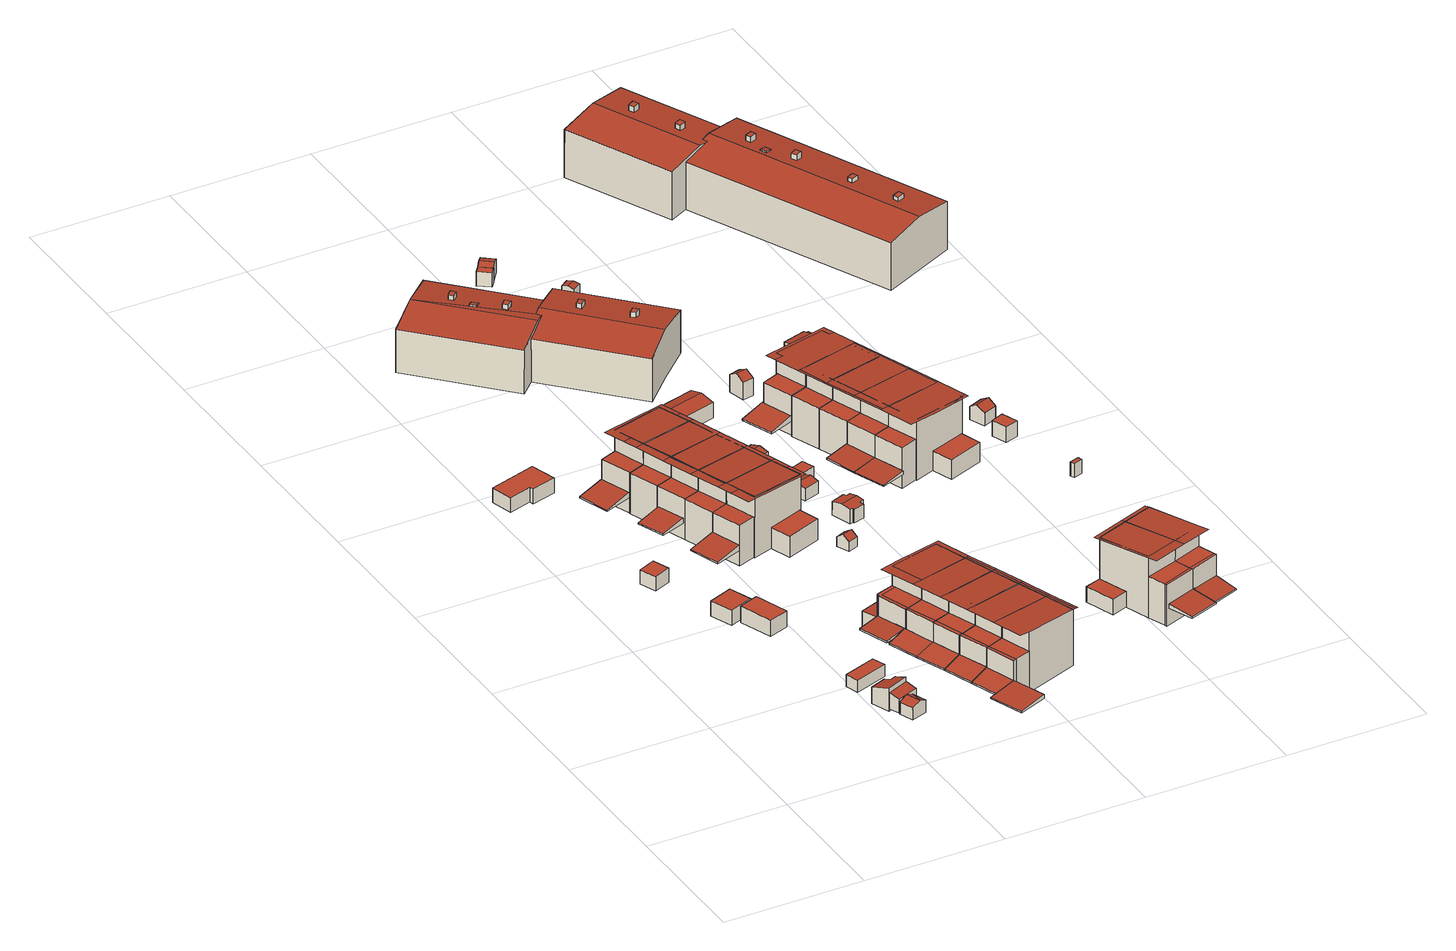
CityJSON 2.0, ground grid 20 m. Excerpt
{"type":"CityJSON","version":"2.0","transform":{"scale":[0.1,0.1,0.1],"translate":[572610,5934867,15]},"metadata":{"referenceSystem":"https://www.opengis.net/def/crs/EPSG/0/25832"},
"CityObjects":{
"building1":{"type":"Building","attributes":{"Grundfläche 2D":"6.641428","Grundhöhe NN":"16.705"},"geometry":[{"type":"Solid","lod":"3","boundaries":[[[[0,1,2,3]],[[4,5,3,2]],[[5,6,0,3]],[[6,7,1,0]],[[7,4,2,1]],[[7,6,5,4]]]],"semantics":{"surfaces":[{"type":"RoofSurface"},{"type":"WallSurface"},{"type":"GroundSurface"}],"values":[[0,1,1,1,1,2]]}}]},
"building2":{"type":"Building","attributes":{"Grundfläche 2D":"12.634891","Grundhöhe NN":"16.689"},"geometry":[{"type":"Solid","lod":"3","boundaries":[[[[8,9,10,11]],[[9,8,12,13]],[[10,9,13,14]],[[11,10,14,15]],[[8,11,15,12]],[[13,12,15,14]]]],"semantics":{"surfaces":[{"type":"RoofSurface"},{"type":"WallSurface"},{"type":"GroundSurface"}],"values":[[0,1,1,1,1,2]]}}]},
"building3":{"type":"Building","attributes":{"Grundfläche 2D":"5.226325","Grundhöhe NN":"16.261"},"geometry":[{"type":"Solid","lod":"3","boundaries":[[[[16,17,18]],[[19,17,16]],[[20,16,18,21]],[[21,18,17,22,23]],[[20,21,23,24]],[[19,16,20,24,25]],[[17,19,25,22]],[[23,22,25,24]]]],"semantics":{"surfaces":[{"type":"RoofSurface"},{"type":"WallSurface"},{"type":"GroundSurface"}],"values":[[0,0,0,1,1,1,1,2]]}}]},
"building4":{"type":"Building","attributes":{"Grundfläche 2D":"8.779164","Grundhöhe NN":"15.933"},"geometry":[{"type":"Solid","lod":"3","boundaries":[[[[26,27,28,29,30,31]],[[29,28,32,33]],[[30,29,33,34]],[[31,30,34,35]],[[26,31,35,36]],[[27,26,36,37]],[[28,27,37,32]],[[35,34,33,32,37,36]]]],"semantics":{"surfaces":[{"type":"RoofSurface"},{"type":"WallSurface"},{"type":"GroundSurface"}],"values":[[0,1,1,1,1,1,1,2]]}}]},
"building5":{"type":"Building","attributes":{"Grundfläche 2D":"5.563086","Grundhöhe NN":"16.271"},"geometry":[{"type":"Solid","lod":"3","boundaries":[[[[38,39,40,41]],[[39,38,42,43]],[[40,39,43,44]],[[41,40,44,45]],[[38,41,45,42]],[[43,42,45,44]]]],"semantics":{"surfaces":[{"type":"RoofSurface"},{"type":"WallSurface"},{"type":"GroundSurface"}],"values":[[0,1,1,1,1,2]]}}]},
"building6":{"type":"Building","attributes":{"Grundfläche 2D":"24.747875","Grundhöhe NN":"17.080"},"geometry":[{"type":"Solid","lod":"3","boundaries":[[[[46,47,48,49,50,51]],[[52,53,51,50]],[[53,54,46,51]],[[54,55,47,46]],[[55,56,48,47]],[[56,57,49,48]],[[57,52,50,49]],[[57,56,55,54,53,52]]]],"semantics":{"surfaces":[{"type":"RoofSurface"},{"type":"WallSurface"},{"type":"GroundSurface"}],"values":[[0,1,1,1,1,1,1,2]]}}]},
"building7":{"type":"Building","attributes":{"Grundfläche 2D":"9.630035","Grundhöhe NN":"16.365"},"geometry":[{"type":"Solid","lod":"3","boundaries":[[[[58,59,60,61]],[[62,63,61,60]],[[63,64,58,61]],[[64,65,59,58]],[[65,62,60,59]],[[65,64,63,62]]]],"semantics":{"surfaces":[{"type":"RoofSurface"},{"type":"WallSurface"},{"type":"GroundSurface"}],"values":[[0,1,1,1,1,2]]}}]},
"building8":{"type":"Building","attributes":{"Grundfläche 2D":"14.987950","Grundhöhe NN":"16.480"},"geometry":[{"type":"Solid","lod":"3","boundaries":[[[[66,67,68,69]],[[67,66,70,71]],[[68,67,71,72]],[[69,68,72,73]],[[66,69,73,70]],[[71,70,73,72]]]],"semantics":{"surfaces":[{"type":"RoofSurface"},{"type":"WallSurface"},{"type":"GroundSurface"}],"values":[[0,1,1,1,1,2]]}}]},
"building9":{"type":"Building","attributes":{"Grundfläche 2D":"54.893882","Grundhöhe NN":"17.071"},"children":["building9-1"],"geometry":[{"type":"Solid","lod":"3","boundaries":[[[[74,75,76,77,78]],[[79,80,81,82,83,84]],[[85,86,87,88]],[[74,78,89,90,91,92]],[[91,90,93,94,76,75,74,92]],[[94,95,77,76]],[[77,79,96,97,89,78]],[[98,80,79,77,95]],[[99,80,98,100]],[[96,99,100,97]],[[101,102,88,87]],[[102,103,85,88]],[[103,104,86,85]],[[104,101,87,86]],[[100,98,95,94,93,90,89,97]],[[104,103,102,101]],[[80,99,96,79,84,83,82,81]]]],"semantics":{"surfaces":[{"type":"RoofSurface"},{"type":"WallSurface"},{"type":"GroundSurface"}],"values":[[0,0,0,1,1,1,1,1,1,1,1,1,1,1,2,2,0]]}}]},
"building9-1":{"type":"BuildingInstallation","parents":["building9"],"geometry":[{"type":"MultiSurface","lod":"3","boundaries":[[[105,106,107,92]],[[108,91,92,107]],[[91,109,105,92]],[[109,110,106,105]],[[110,108,107,106]],[[110,109,91,108]]],"semantics":{"surfaces":[{"type":"RoofSurface"},{"type":"WallSurface"},{"type":"OuterCeilingSurface"}],"values":[0,1,1,1,1,2]}}]},
"building10":{"type":"Building","attributes":{"Grundfläche 2D":"50.969710","Grundhöhe NN":"17.110"},"children":["building10-1"],"geometry":[{"type":"Solid","lod":"3","boundaries":[[[[111,112,113,114]],[[115,116,117,118,119,120,121,122]],[[111,114,123,124]],[[112,111,124,125]],[[125,126,113,112]],[[118,114,113,121]],[[113,126,127,122,121]],[[117,122,127,128]],[[117,128,123,114,118]],[[124,123,128,127,126,125]],[[118,121,120,119]],[[117,116,115,122]]]],"semantics":{"surfaces":[{"type":"RoofSurface"},{"type":"WallSurface"},{"type":"GroundSurface"}],"values":[[0,0,1,1,1,1,1,1,1,2,0,0]]}}]},
"building10-1":{"type":"BuildingInstallation","parents":["building10"],"geometry":[{"type":"MultiSurface","lod":"3","boundaries":[[[129,130,131,132]],[[131,133,134,132]],[[129,132,134,135]],[[130,129,135,136]],[[131,130,136,133]],[[136,135,134,133]]],"semantics":{"surfaces":[{"type":"RoofSurface"},{"type":"WallSurface"},{"type":"OuterCeilingSurface"}],"values":[0,1,1,1,1,2]}}]},
"building11":{"type":"Building","attributes":{"Grundfläche 2D":"68.782619","Grundhöhe NN":"17.113"},"children":["building11-1"],"geometry":[{"type":"Solid","lod":"3","boundaries":[[[[137,138,139,140]],[[141,142,143,144,145,146]],[[147,148,149,150]],[[140,139,151,152,153,154]],[[153,152,155,156,157,137,140,154]],[[137,157,156,155,158,138]],[[159,160,142,139,138,158]],[[148,161,162,163,160,159,164,149]],[[141,163,162,165]],[[141,165,151,139,142]],[[150,149,164,166]],[[147,150,166,167]],[[167,161,148,147]],[[159,158,155,152,151,165,162,161,164]],[[161,167,166,164]],[[141,146,145,144,143,142,160,163]]]],"semantics":{"surfaces":[{"type":"RoofSurface"},{"type":"WallSurface"},{"type":"GroundSurface"}],"values":[[0,0,0,1,1,1,1,1,1,1,1,1,1,2,2,0]]}}]},
"building11-1":{"type":"BuildingInstallation","parents":["building11"],"geometry":[{"type":"MultiSurface","lod":"3","boundaries":[[[168,157,154,169]],[[153,170,169,154]],[[170,171,168,169]],[[171,156,157,168]],[[156,153,154,157]],[[156,171,170,153]]],"semantics":{"surfaces":[{"type":"RoofSurface"},{"type":"WallSurface"},{"type":"OuterCeilingSurface"}],"values":[0,1,1,1,1,2]}}]},
"building12":{"type":"Building","attributes":{"Grundfläche 2D":"50.248661","Grundhöhe NN":"17.097"},"geometry":[{"type":"Solid","lod":"3","boundaries":[[[[117,116,81,80,79,84,119,118]],[[111,114,77,76]],[[79,77,114,118]],[[118,114,123,128,117]],[[80,117,128,98]],[[80,98,95,77,79]],[[95,94,76,77]],[[111,76,94,124]],[[114,111,124,123]],[[98,128,123,95]],[[124,94,95,123]],[[116,117,80,81]],[[118,119,84,79]]]],"semantics":{"surfaces":[{"type":"RoofSurface"},{"type":"WallSurface"},{"type":"GroundSurface"}],"values":[[0,0,1,1,1,1,1,1,1,2,2,0,0]]}}]},
"building13":{"type":"Building","attributes":{"Grundfläche 2D":"51.628497","Grundhöhe NN":"17.144"},"geometry":[{"type":"Solid","lod":"3","boundaries":[[[[140,139,113,112]],[[141,146,115,122,121,120,143,142]],[[126,125,112,113]],[[140,112,125,152]],[[139,140,152,151]],[[121,113,139,142]],[[142,139,151,165,141]],[[122,141,165,127]],[[122,127,126,113,121]],[[125,126,127,165,151,152]],[[146,141,122,115]],[[142,143,120,121]]]],"semantics":{"surfaces":[{"type":"RoofSurface"},{"type":"WallSurface"},{"type":"GroundSurface"}],"values":[[0,0,1,1,1,1,1,1,1,2,0,0]]}}]},
"building14":{"type":"Building","attributes":{"Grundfläche 2D":"50.749041","Grundhöhe NN":"16.315"},"children":["building14-1","building14-2"],"geometry":[{"type":"Solid","lod":"3","boundaries":[[[[172,173,174,175,176,177,178,179]],[[180,181,182,183]],[[184,185,181,180]],[[184,180,186,187,188,189]],[[187,190,191,192,185,184,189,188]],[[185,192,191,190,193,181]],[[175,172,194,195]],[[175,195,196,183,176]],[[176,183,182,179]],[[179,182,197,194,172]],[[180,183,196,186]],[[182,181,193,197]],[[197,193,190,187,186,196,195,194]],[[173,172,175,174]],[[179,178,177,176]]]],"semantics":{"surfaces":[{"type":"RoofSurface"},{"type":"WallSurface"},{"type":"GroundSurface"}],"values":[[0,0,0,1,1,1,1,1,1,1,1,1,2,0,0]]}}]},
"building14-1":{"type":"BuildingInstallation","parents":["building14"],"geometry":[{"type":"MultiSurface","lod":"3","boundaries":[[[198,199,192,200]],[[198,200,201,202]],[[199,198,202,203]],[[203,191,192,199]],[[203,202,201,191]]],"semantics":{"surfaces":[{"type":"RoofSurface"},{"type":"WallSurface"},{"type":"OuterCeilingSurface"}],"values":[0,1,1,1,2]}}]},
"building14-2":{"type":"BuildingInstallation","parents":["building14"],"geometry":[{"type":"MultiSurface","lod":"3","boundaries":[[[189,204,205,200,192]],[[205,204,206,207]],[[200,205,207,201]],[[204,189,192,191,188,206]],[[206,188,191,201,207]]],"semantics":{"surfaces":[{"type":"RoofSurface"},{"type":"WallSurface"},{"type":"OuterCeilingSurface"}],"values":[0,1,1,1,2]}}]},
"building15":{"type":"Building","attributes":{"Grundfläche 2D":"65.848727","Grundhöhe NN":"16.328"},"children":["building15-1"],"geometry":[{"type":"Solid","lod":"3","boundaries":[[[[177,176,175,174,208,209,210]],[[211,212,213,214,215,184,180,216,217,218]],[[216,180,183,217]],[[219,220,221,222]],[[218,223,224,221,211]],[[211,221,224,225,212]],[[214,213,226,227,228,229]],[[213,212,225,226]],[[184,215,214,229,228,227,230,187]],[[180,184,187,186]],[[231,175,195,232]],[[231,232,223,218,233]],[[183,176,233,218,217]],[[176,183,196,195,175]],[[183,180,186,196]],[[222,221,224,234]],[[219,222,234,235]],[[220,219,235,236]],[[221,220,236,224]],[[224,236,235,234,224,223,232,195,196,186,187,230,227,226,225]],[[176,177,210,209,208,174,175,231,233]]]],"semantics":{"surfaces":[{"type":"RoofSurface"},{"type":"WallSurface"},{"type":"GroundSurface"}],"values":[[0,0,0,0,1,1,1,1,1,1,1,1,1,1,1,1,1,1,1,2,0]]}}]},
"building15-1":{"type":"BuildingInstallation","parents":["building15"],"geometry":[{"type":"MultiSurface","lod":"3","boundaries":[[[204,229,237,238]],[[204,239,228,229]],[[237,229,228,240]],[[238,237,240,241]],[[204,238,241,239]],[[228,239,241,240]]],"semantics":{"surfaces":[{"type":"RoofSurface"},{"type":"WallSurface"},{"type":"OuterCeilingSurface"}],"values":[0,1,1,1,1,2]}}]},
"building16":{"type":"Building","attributes":{"Grundfläche 2D":"50.424617","Grundhöhe NN":"16.252"},"children":["building16-1"],"geometry":[{"type":"Solid","lod":"3","boundaries":[[[[242,243,244,245]],[[246,243,242,247]],[[248,249,250,251,252,253,254,255]],[[247,242,256,257]],[[246,247,257,258,259,260]],[[246,260,259,258,261,243]],[[242,245,262,256]],[[261,263,244,243]],[[251,248,264,265]],[[251,265,262,245,252]],[[252,245,244,255]],[[244,263,264,248,255]],[[263,261,258,257,256,262,265,264]],[[249,248,251,250]],[[255,254,253,252]]]],"semantics":{"surfaces":[{"type":"RoofSurface"},{"type":"WallSurface"},{"type":"GroundSurface"}],"values":[[0,0,0,1,1,1,1,1,1,1,1,1,2,0,0]]}}]},
"building16-1":{"type":"BuildingInstallation","parents":["building16"],"geometry":[{"type":"MultiSurface","lod":"3","boundaries":[[[266,267,268,269,260]],[[259,270,266,260]],[[267,266,270,271]],[[268,267,271,272]],[[269,268,272,273,259,260]],[[273,272,271,270,259]]],"semantics":{"surfaces":[{"type":"RoofSurface"},{"type":"WallSurface"},{"type":"OuterCeilingSurface"}],"values":[0,1,1,1,1,2]}}]},
"building17":{"type":"Building","attributes":{"Grundfläche 2D":"49.230756","Grundhöhe NN":"16.313"},"children":["building17-1"],"geometry":[{"type":"Solid","lod":"3","boundaries":[[[[274,275,173,172,179,178,276,277]],[[181,278,279,182]],[[280,278,181,185]],[[185,181,193,190]],[[280,185,190,281,203,199]],[[280,199,203,281,282,278]],[[172,274,283,194]],[[172,194,197,182,179]],[[179,182,279,277]],[[283,274,277,279,284]],[[181,182,197,193]],[[279,278,282,284]],[[197,194,283,284,282,281,190,193]],[[275,274,172,173]],[[277,276,178,179]]]],"semantics":{"surfaces":[{"type":"RoofSurface"},{"type":"WallSurface"},{"type":"GroundSurface"}],"values":[[0,0,0,1,1,1,1,1,1,1,1,1,2,0,0]]}}]},
"building17-1":{"type":"BuildingInstallation","parents":["building17"],"geometry":[{"type":"MultiSurface","lod":"3","boundaries":[[[285,286,199,198]],[[203,202,198,199]],[[202,287,285,198]],[[287,288,286,285]],[[288,203,199,286]],[[288,287,202,203]]],"semantics":{"surfaces":[{"type":"RoofSurface"},{"type":"WallSurface"},{"type":"OuterCeilingSurface"}],"values":[0,1,1,1,1,2]}}]},
"building18":{"type":"Building","attributes":{"Grundfläche 2D":"50.272290","Grundhöhe NN":"16.308"},"children":["building18-1"],"geometry":[{"type":"Solid","lod":"3","boundaries":[[[[278,242,245,279]],[[247,242,278,280]],[[252,251,250,275,274,277,276,253]],[[280,278,282,281]],[[247,280,281,257,288,286]],[[247,286,288,257,256,242]],[[282,278,279,284]],[[245,242,256,262]],[[274,251,265,283]],[[277,274,283,284]],[[245,252,277,284,279]],[[252,245,262,265,251]],[[284,283,265,262,256,257,281,282]],[[250,251,274,275]],[[252,253,276,277]]]],"semantics":{"surfaces":[{"type":"RoofSurface"},{"type":"WallSurface"},{"type":"GroundSurface"}],"values":[[0,0,0,1,1,1,1,1,1,1,1,1,2,0,0]]}}]},
"building18-1":{"type":"BuildingInstallation","parents":["building18"],"geometry":[{"type":"MultiSurface","lod":"3","boundaries":[[[289,260,286,285]],[[288,287,285,286]],[[287,290,289,285]],[[290,291,260,289]],[[291,288,286,260]],[[291,290,287,288]]],"semantics":{"surfaces":[{"type":"RoofSurface"},{"type":"WallSurface"},{"type":"OuterCeilingSurface"}],"values":[0,1,1,1,1,2]}}]},
"building19":{"type":"Building","attributes":{"Grundfläche 2D":"8.262736","Grundhöhe NN":"16.331"},"geometry":[{"type":"Solid","lod":"3","boundaries":[[[[292,293,294,295]],[[296,297,295,294]],[[297,298,292,295]],[[298,299,293,292]],[[299,296,294,293]],[[299,298,297,296]]]],"semantics":{"surfaces":[{"type":"RoofSurface"},{"type":"WallSurface"},{"type":"GroundSurface"}],"values":[[0,1,1,1,1,2]]}}]},
"building20":{"type":"Building","attributes":{"Grundfläche 2D":"3.145504","Grundhöhe NN":"16.756"},"geometry":[{"type":"Solid","lod":"3","boundaries":[[[[300,301,302,303]],[[304,301,300,305]],[[303,302,306,307]],[[305,300,303,307,308]],[[304,305,308,309]],[[306,302,301,304,309]],[[307,306,309,308]]]],"semantics":{"surfaces":[{"type":"RoofSurface"},{"type":"WallSurface"},{"type":"GroundSurface"}],"values":[[0,0,1,1,1,1,2]]}}]},
"building21":{"type":"Building","attributes":{"Grundfläche 2D":"388.970536","Grundhöhe NN":"17.120"},"children":["building21-1","building21-2","building21-3","building21-4","building21-5"],"geometry":[{"type":"Solid","lod":"3","boundaries":[[[[310,311,312,313,314,315,316]],[[317,312,311,318,319]],[[320,321,322,323]],[[313,324,323,322,314]],[[325,326,327,323,324,313]],[[310,316,328,329]],[[330,318,311,310,329,331]],[[319,318,330,332]],[[325,313,312,317,319,332,333,326]],[[321,320,334,335]],[[315,314,322,321,335,328,316]],[[327,326,333,336]],[[334,320,323,327,336]],[[335,334,336,333,332,330,331,329,328]]]],"semantics":{"surfaces":[{"type":"RoofSurface"},{"type":"WallSurface"},{"type":"GroundSurface"}],"values":[[0,0,0,0,0,1,1,1,1,1,1,1,1,2]]}}]},
"building21-1":{"type":"BuildingInstallation","parents":["building21"],"geometry":[{"type":"MultiSurface","lod":"3","boundaries":[[[337,338,339,340]],[[341,342,338,337]],[[343,339,338,342,344]],[[343,345,340,339]],[[341,337,340,345,346]]],"semantics":{"surfaces":[{"type":"RoofSurface"},{"type":"WallSurface"}],"values":[0,1,1,1,1]}}]},
"building21-2":{"type":"BuildingInstallation","parents":["building21"],"geometry":[{"type":"MultiSurface","lod":"3","boundaries":[[[347,348,349,350]],[[350,349,351,352]],[[347,350,352,353]],[[348,347,353,354]],[[349,348,354,351]]],"semantics":{"surfaces":[{"type":"RoofSurface"},{"type":"WallSurface"}],"values":[0,1,1,1,1]}}]},
"building21-3":{"type":"BuildingInstallation","parents":["building21"],"geometry":[{"type":"MultiSurface","lod":"3","boundaries":[[[355,356,357,358,359,360,361]],[[324,362,363,359,358,357]],[[363,364,360,359]],[[364,365,366,355,361,360]],[[355,366,324,357,356]]],"semantics":{"surfaces":[{"type":"RoofSurface"},{"type":"WallSurface"}],"values":[0,1,1,1,1]}}]},
"building21-4":{"type":"BuildingInstallation","parents":["building21"],"geometry":[{"type":"MultiSurface","lod":"3","boundaries":[[[367,368,369,370]],[[370,369,371,372]],[[367,370,372,373]],[[368,367,373,374]],[[369,368,374,371]]],"semantics":{"surfaces":[{"type":"RoofSurface"},{"type":"WallSurface"}],"values":[0,1,1,1,1]}}]},
"building21-5":{"type":"BuildingInstallation","parents":["building21"],"geometry":[{"type":"MultiSurface","lod":"3","boundaries":[[[375,376,377,378]],[[379,380,376,375,381]],[[380,382,377,376]],[[383,378,377,382,384]],[[383,381,375,378]]],"semantics":{"surfaces":[{"type":"RoofSurface"},{"type":"WallSurface"}],"values":[0,1,1,1,1]}}]},
"building22":{"type":"Building","attributes":{"Grundfläche 2D":"8.388567","Grundhöhe NN":"17.034"},"geometry":[{"type":"Solid","lod":"3","boundaries":[[[[385,386,387,388]],[[389,386,385,390]],[[388,387,391,392]],[[390,385,388,392,393]],[[389,390,393,394]],[[391,387,386,389,394]],[[392,391,394,393]]]],"semantics":{"surfaces":[{"type":"RoofSurface"},{"type":"WallSurface"},{"type":"GroundSurface"}],"values":[[0,0,1,1,1,1,2]]}}]},
"building23":{"type":"Building","attributes":{"Grundfläche 2D":"5.788166","Grundhöhe NN":"17.058"},"geometry":[{"type":"Solid","lod":"3","boundaries":[[[[395,396,397,398]],[[399,396,395,400]],[[398,397,401,402]],[[400,395,398,402,403]],[[399,400,403,404]],[[401,397,396,399,404]],[[403,402,401,404]]]],"semantics":{"surfaces":[{"type":"RoofSurface"},{"type":"WallSurface"},{"type":"GroundSurface"}],"values":[[0,0,1,1,1,1,2]]}}]},
"building24":{"type":"Building","attributes":{"Grundfläche 2D":"8.385882","Grundhöhe NN":"16.925"},"geometry":[{"type":"Solid","lod":"3","boundaries":[[[[405,406,407,408,409,410]],[[411,412,413,405,410,414,415,416]],[[414,410,409,417,418]],[[415,414,418,419]],[[416,415,419,420]],[[411,416,420,421]],[[412,411,421,422]],[[413,412,422,423]],[[406,405,413,423,424]],[[407,406,424,425]],[[408,407,425,426]],[[409,408,426,417]],[[426,425,424,423,422,421,420,419,418,417]]]],"semantics":{"surfaces":[{"type":"RoofSurface"},{"type":"WallSurface"},{"type":"GroundSurface"}],"values":[[0,0,1,1,1,1,1,1,1,1,1,1,2]]}}]},
"building25":{"type":"Building","attributes":{"Grundfläche 2D":"7.785360","Grundhöhe NN":"17.038"},"geometry":[{"type":"Solid","lod":"3","boundaries":[[[[427,428,429,430]],[[428,427,431,432]],[[429,428,432,433]],[[430,429,433,434]],[[427,430,434,431]],[[432,431,434,433]]]],"semantics":{"surfaces":[{"type":"RoofSurface"},{"type":"WallSurface"},{"type":"GroundSurface"}],"values":[[0,1,1,1,1,2]]}}]},
"building26":{"type":"Building","attributes":{"Grundfläche 2D":"23.718628","Grundhöhe NN":"17.053"},"geometry":[{"type":"Solid","lod":"3","boundaries":[[[[435,436,437,438]],[[439,436,435,440]],[[438,437,441,442]],[[440,435,438,442,443]],[[439,440,443,444]],[[441,437,436,439,444]],[[442,441,444,443]]]],"semantics":{"surfaces":[{"type":"RoofSurface"},{"type":"WallSurface"},{"type":"GroundSurface"}],"values":[[0,0,1,1,1,1,2]]}}]},
"building27":{"type":"Building","attributes":{"Grundfläche 2D":"2.327552","Grundhöhe NN":"17.421"},"geometry":[{"type":"Solid","lod":"3","boundaries":[[[[445,446,447,448]],[[449,450,448,447]],[[450,451,445,448]],[[451,452,446,445]],[[452,449,447,446]],[[452,451,450,449]]]],"semantics":{"surfaces":[{"type":"RoofSurface"},{"type":"WallSurface"},{"type":"GroundSurface"}],"values":[[0,1,1,1,1,2]]}}]},
"building28":{"type":"Building","attributes":{"Grundfläche 2D":"4.150188","Grundhöhe NN":"17.466"},"geometry":[{"type":"Solid","lod":"3","boundaries":[[[[453,454,455,456]],[[446,454,453,447]],[[456,455,457,458]],[[447,453,456,458,459]],[[446,447,459,460]],[[457,455,454,446,460]],[[458,457,460,459]]]],"semantics":{"surfaces":[{"type":"RoofSurface"},{"type":"WallSurface"},{"type":"GroundSurface"}],"values":[[0,0,1,1,1,1,2]]}}]},
"building29":{"type":"Building","attributes":{"Grundfläche 2D":"4.048404","Grundhöhe NN":"16.840"},"geometry":[{"type":"Solid","lod":"3","boundaries":[[[[461,462,463,464]],[[465,462,461,466]],[[464,463,467,468]],[[466,461,464,468,469]],[[465,466,469,470]],[[467,463,462,465,470]],[[469,468,467,470]]]],"semantics":{"surfaces":[{"type":"RoofSurface"},{"type":"WallSurface"},{"type":"GroundSurface"}],"values":[[0,0,1,1,1,1,2]]}}]},
"building30":{"type":"Building","attributes":{"Grundfläche 2D":"2.642959","Grundhöhe NN":"17.369"},"geometry":[{"type":"Solid","lod":"3","boundaries":[[[[471,472,473,474]],[[475,471,474,476]],[[476,474,473,477,478]],[[475,476,478,479]],[[472,471,475,479,480]],[[473,472,480,477]],[[478,477,480,479]]]],"semantics":{"surfaces":[{"type":"RoofSurface"},{"type":"WallSurface"},{"type":"GroundSurface"}],"values":[[0,0,1,1,1,1,2]]}}]},
"building31":{"type":"Building","attributes":{"Grundfläche 2D":"66.173305","Grundhöhe NN":"16.400"},"geometry":[{"type":"Solid","lod":"3","boundaries":[[[[481,482,483,484]],[[485,486,487,488,489,490]],[[483,482,491,492]],[[493,494,495,496]],[[497,498,499,500]],[[482,481,501,502]],[[483,503,504,484]],[[505,495,494,506,507,508,487,509]],[[508,507,501,481,510]],[[486,510,481,484]],[[487,486,484,504,509]],[[491,482,502,511]],[[492,491,511,512]],[[483,492,512,503]],[[513,496,495,505]],[[493,496,513,514]],[[514,506,494,493]],[[515,507,500,499]],[[507,516,497,500]],[[516,517,498,497]],[[517,515,499,498]],[[503,512,511,502,501,507,506,514,513,505,509,504]],[[517,516,507,515]],[[485,490,489,488,487,508,510,486]]]],"semantics":{"surfaces":[{"type":"RoofSurface"},{"type":"WallSurface"},{"type":"GroundSurface"}],"values":[[0,0,0,0,0,1,1,1,1,1,1,1,1,1,1,1,1,1,1,1,1,2,2,0]]}}]},
"building32":{"type":"Building","attributes":{"Grundfläche 2D":"54.463587","Grundhöhe NN":"16.954"},"children":["building32-1"],"geometry":[{"type":"Solid","lod":"3","boundaries":[[[[518,519,520,521,522,523]],[[524,525,526,527,528]],[[526,525,529,530,531,532]],[[528,527,526,532,531,530,533,534]],[[524,528,534,535]],[[524,518,536,537,529,525]],[[518,524,535,538,519]],[[539,519,538,540]],[[536,539,540,537]],[[533,530,529,537,540,538,535,534]],[[519,539,536,518,523,522,521,520]]]],"semantics":{"surfaces":[{"type":"RoofSurface"},{"type":"WallSurface"},{"type":"GroundSurface"}],"values":[[0,0,1,1,1,1,1,1,1,2,0]]}}]},
"building32-1":{"type":"BuildingInstallation","parents":["building32"],"geometry":[{"type":"MultiSurface","lod":"3","boundaries":[[[541,532,542,543,544]],[[545,531,546,542,532,541]],[[546,547,543,542]],[[547,548,544,543]],[[548,545,541,544]],[[546,531,545,548,547]]],"semantics":{"surfaces":[{"type":"RoofSurface"},{"type":"WallSurface"},{"type":"OuterCeilingSurface"}],"values":[0,1,1,1,1,2]}}]},
"building33":{"type":"Building","attributes":{"Grundfläche 2D":"51.775851","Grundhöhe NN":"16.942"},"children":["building33-1"],"geometry":[{"type":"Solid","lod":"3","boundaries":[[[[549,550,551,552]],[[553,554,555,556,557,558,559,560]],[[552,551,561,562,563,564]],[[565,549,552,564,563,562,566,567]],[[549,565,567,566,568,550]],[[557,551,550,560]],[[560,550,568,569,553]],[[556,553,569,570]],[[556,570,561,551,557]],[[570,569,568,566,562,561]],[[554,553,556,555]],[[560,559,558,557]]]],"semantics":{"surfaces":[{"type":"RoofSurface"},{"type":"WallSurface"},{"type":"GroundSurface"}],"values":[[0,0,1,1,1,1,1,1,1,2,0,0]]}}]},
"building33-1":{"type":"BuildingInstallation","parents":["building33"],"geometry":[{"type":"MultiSurface","lod":"3","boundaries":[[[564,571,572,573,565]],[[574,575,572,571]],[[575,576,573,572]],[[576,567,565,573]],[[563,574,571,564]],[[567,563,564,565]],[[576,575,574,563,567]]],"semantics":{"surfaces":[{"type":"RoofSurface"},{"type":"WallSurface"},{"type":"OuterCeilingSurface"}],"values":[0,1,1,1,1,1,2]}}]},
"building34":{"type":"Building","attributes":{"Grundfläche 2D":"68.688898","Grundhöhe NN":"16.912"},"children":["building34-1"],"geometry":[{"type":"Solid","lod":"3","boundaries":[[[[577,578,550,549]],[[554,553,560,559,579,580,581]],[[582,583,584,585]],[[549,550,568,566,567,565]],[[567,566,586,577,549,565]],[[577,586,587,578]],[[588,589,560,550,578,587]],[[590,585,584,591,592,593,589,588]],[[553,593,592,569]],[[553,569,568,550,560]],[[594,582,585,590]],[[583,582,594,595]],[[595,591,584,583]],[[566,568,569,592,591,595,594,590,588,587,586]],[[553,554,581,580,579,559,560,589,593]]]],"semantics":{"surfaces":[{"type":"RoofSurface"},{"type":"WallSurface"},{"type":"GroundSurface"}],"values":[[0,0,0,1,1,1,1,1,1,1,1,1,1,2,0]]}}]},
"building34-1":{"type":"BuildingInstallation","parents":["building34"],"geometry":[{"type":"MultiSurface","lod":"3","boundaries":[[[565,573,596,597]],[[567,576,573,565]],[[596,573,576,598]],[[597,596,598,599]],[[599,567,565,597]],[[576,567,599,598]]],"semantics":{"surfaces":[{"type":"RoofSurface"},{"type":"WallSurface"},{"type":"OuterCeilingSurface"}],"values":[0,1,1,1,1,2]}}]},
"building35":{"type":"Building","attributes":{"Grundfläche 2D":"50.385900","Grundhöhe NN":"16.911"},"geometry":[{"type":"Solid","lod":"3","boundaries":[[[[600,601,520,519,518,523,602,603]],[[528,604,605,524]],[[518,524,605,603]],[[603,605,606,607,600]],[[519,600,607,608]],[[519,608,609,524,518]],[[528,524,609,610]],[[604,528,610,611]],[[605,604,611,606]],[[610,609,608,607,606,611]],[[601,600,519,520]],[[603,602,523,518]]]],"semantics":{"surfaces":[{"type":"RoofSurface"},{"type":"WallSurface"},{"type":"GroundSurface"}],"values":[[0,0,1,1,1,1,1,1,1,2,0,0]]}}]},
"building36":{"type":"Building","attributes":{"Grundfläche 2D":"51.130078","Grundhöhe NN":"16.909"},"geometry":[{"type":"Solid","lod":"3","boundaries":[[[[552,551,605,604]],[[555,601,600,603,602,558,557,556]],[[604,605,606,611]],[[552,604,611,562]],[[551,552,562,561]],[[603,605,551,557]],[[557,551,561,570,556]],[[600,556,570,607]],[[600,607,606,605,603]],[[607,570,561,562,611,606]],[[603,557,558,602]],[[600,601,555,556]]]],"semantics":{"surfaces":[{"type":"RoofSurface"},{"type":"WallSurface"},{"type":"GroundSurface"}],"values":[[0,0,1,1,1,1,1,1,1,2,0,0]]}}]},
"building37":{"type":"Building","attributes":{"Grundfläche 2D":"50.576825","Grundhöhe NN":"16.414"},"children":["building37-1","building37-2"],"geometry":[{"type":"MultiSurface","lod":"3","boundaries":[[[488,487,612,613]],[[612,487,486,485,614,615]],[[616,617,618,483,492,619]],[[483,618,620,621,484]],[[492,483,503,512,622,623]],[[616,619,492,623,622,512,624,625]],[[618,617,616,625,626,627]],[[487,612,628,509]],[[487,509,504,486]],[[484,486,504]],[[620,615,486,484,621]],[[620,629,630]],[[615,620,630,628,612]],[[484,504,503,483]],[[627,630,620,618]],[[630,629,621,620]],[[509,628,630,627,626,625,624,512,503,504]],[[615,614,485,486]]],"semantics":{"surfaces":[{"type":"RoofSurface"},{"type":"WallSurface"},{"type":"GroundSurface"}],"values":[0,0,0,0,1,1,1,1,1,1,1,1,1,1,1,1,2,0]}}]},
"building37-1":{"type":"BuildingInstallation","parents":["building37"],"geometry":[{"type":"MultiSurface","lod":"3","boundaries":[[[631,632,633,634]],[[632,631,635,636]],[[633,632,636,637]],[[634,633,637,638]],[[634,638,635,631]],[[636,635,638,637]]],"semantics":{"surfaces":[{"type":"RoofSurface"},{"type":"WallSurface"},{"type":"OuterCeilingSurface"}],"values":[0,1,1,1,1,2]}}]},
"building37-2":{"type":"BuildingInstallation","parents":["building37"],"geometry":[{"type":"MultiSurface","lod":"3","boundaries":[[[623,639,640,641]],[[639,623,622,642]],[[640,639,642,643]],[[641,640,643,644]],[[623,641,644,622]],[[642,622,644,643]]],"semantics":{"surfaces":[{"type":"RoofSurface"},{"type":"WallSurface"},{"type":"OuterCeilingSurface"}],"values":[0,1,1,1,1,2]}}]},
"building38":{"type":"Building","attributes":{"Grundfläche 2D":"9.850532","Grundhöhe NN":"17.060"},"geometry":[{"type":"Solid","lod":"3","boundaries":[[[[645,646,647,648,649]],[[650,647,646,651,652]],[[649,648,653,654]],[[655,652,651,646,645,649,654,656]],[[650,652,655,657]],[[653,648,647,650,657]],[[655,656,654,653,657]]]],"semantics":{"surfaces":[{"type":"RoofSurface"},{"type":"WallSurface"},{"type":"GroundSurface"}],"values":[[0,0,1,1,1,1,2]]}}]},
"building39":{"type":"Building","attributes":{"Grundfläche 2D":"1.458702","Grundhöhe NN":"16.797"},"geometry":[{"type":"Solid","lod":"3","boundaries":[[[[658,659,660,661]],[[659,658,662,663]],[[660,659,663,664]],[[661,660,664,665]],[[658,661,665,662]],[[663,662,665,664]]]],"semantics":{"surfaces":[{"type":"RoofSurface"},{"type":"WallSurface"},{"type":"GroundSurface"}],"values":[[0,1,1,1,1,2]]}}]},
"building40":{"type":"Building","attributes":{"Grundfläche 2D":"4.664676","Grundhöhe NN":"16.805"},"geometry":[{"type":"Solid","lod":"3","boundaries":[[[[666,667,668,669]],[[670,671,669,668]],[[671,672,666,669]],[[672,673,667,666]],[[673,670,668,667]],[[673,672,671,670]]]],"semantics":{"surfaces":[{"type":"RoofSurface"},{"type":"WallSurface"},{"type":"GroundSurface"}],"values":[[0,1,1,1,1,2]]}}]},
"building41":{"type":"Building","attributes":{"Grundfläche 2D":"0.887219","Grundhöhe NN":"16.342"},"geometry":[{"type":"Solid","lod":"3","boundaries":[[[[674,675,676,677]],[[678,679,677,676]],[[679,680,674,677]],[[680,681,675,674]],[[681,678,676,675]],[[681,680,679,678]]]],"semantics":{"surfaces":[{"type":"RoofSurface"},{"type":"WallSurface"},{"type":"GroundSurface"}],"values":[[0,1,1,1,1,2]]}}]},
"building42":{"type":"Building","attributes":{"Grundfläche 2D":"5.175014","Grundhöhe NN":"16.805"},"geometry":[{"type":"Solid","lod":"3","boundaries":[[[[682,683,684,685]],[[686,682,685,687]],[[687,685,684,688,689]],[[686,687,689,690]],[[683,682,686,690,691]],[[684,683,691,688]],[[689,688,691,690]]]],"semantics":{"surfaces":[{"type":"RoofSurface"},{"type":"WallSurface"},{"type":"GroundSurface"}],"values":[[0,0,1,1,1,1,2]]}}]},
"building43":{"type":"Building","attributes":{"Grundfläche 2D":"577.313740","Grundhöhe NN":"16.492"},"children":["building43-1","building43-2","building43-3","building43-4","building43-5","building43-6","building43-7"],"geometry":[{"type":"Solid","lod":"3","boundaries":[[[[692,693,694,695]],[[696,697,698,699,700,694,693,701]],[[702,703,704,705,706]],[[707,708,706,705,704,697,696,701]],[[701,693,692,709,710,707]],[[711,700,699,712]],[[695,694,700,711,713]],[[692,695,713,709]],[[708,707,710,714]],[[702,706,708,714,715]],[[703,702,715,716]],[[698,697,704,703,716,712,699]],[[714,710,709,713,711,712,716,715]]]],"semantics":{"surfaces":[{"type":"RoofSurface"},{"type":"WallSurface"},{"type":"GroundSurface"}],"values":[[0,0,0,0,1,1,1,1,1,1,1,1,2]]}}]},
"building43-1":{"type":"BuildingInstallation","parents":["building43"],"geometry":[{"type":"MultiSurface","lod":"3","boundaries":[[[717,718,719,720,721,722]],[[723,724,725,720,719,718]],[[725,726,721,720]],[[727,728,717,722,721,726]],[[728,723,718,717]]],"semantics":{"surfaces":[{"type":"RoofSurface"},{"type":"WallSurface"}],"values":[0,1,1,1,1]}}]},
"building43-2":{"type":"BuildingInstallation","parents":["building43"],"geometry":[{"type":"MultiSurface","lod":"3","boundaries":[[[729,730,731,732]],[[732,731,733,734]],[[729,732,734,735]],[[730,729,735,736]],[[731,730,736,733]]],"semantics":{"surfaces":[{"type":"RoofSurface"},{"type":"WallSurface"}],"values":[0,1,1,1,1]}}]},
"building43-3":{"type":"BuildingInstallation","parents":["building43"],"geometry":[{"type":"MultiSurface","lod":"3","boundaries":[[[737,738,739,740]],[[741,742,740,739]],[[742,743,737,740]],[[738,737,743,744]],[[739,738,744,741]]],"semantics":{"surfaces":[{"type":"RoofSurface"},{"type":"WallSurface"}],"values":[0,1,1,1,1]}}]},
"building43-4":{"type":"BuildingInstallation","parents":["building43"],"geometry":[{"type":"MultiSurface","lod":"3","boundaries":[[[745,746,747,748]],[[748,747,749,750]],[[745,748,750,751]],[[746,745,751,752]],[[747,746,752,749]]],"semantics":{"surfaces":[{"type":"RoofSurface"},{"type":"WallSurface"}],"values":[0,1,1,1,1]}}]},
"building43-5":{"type":"BuildingInstallation","parents":["building43"],"geometry":[{"type":"MultiSurface","lod":"3","boundaries":[[[753,754,755,756]],[[756,755,757,758]],[[753,756,758,759]],[[754,753,759,760]],[[755,754,760,757]]],"semantics":{"surfaces":[{"type":"RoofSurface"},{"type":"WallSurface"}],"values":[0,1,1,1,1]}}]},
"building43-6":{"type":"BuildingInstallation","parents":["building43"],"geometry":[{"type":"MultiSurface","lod":"3","boundaries":[[[761,762,763,764]],[[765,766,764,763]],[[761,764,766,767]],[[762,761,767,768]],[[763,762,768,765]]],"semantics":{"surfaces":[{"type":"RoofSurface"},{"type":"WallSurface"}],"values":[0,1,1,1,1]}}]},
"building43-7":{"type":"BuildingInstallation","parents":["building43"],"geometry":[{"type":"MultiSurface","lod":"3","boundaries":[[[769,770,771,772]],[[772,771,773,774]],[[769,772,774,775]],[[770,769,775,776]],[[771,770,776,773]]],"semantics":{"surfaces":[{"type":"RoofSurface"},{"type":"WallSurface"}],"values":[0,1,1,1,1]}}]}
},
"vertices":[
[111,509,38],[102,533,38],[78,523,38],[87,499,38],[78,523,17],[87,499,17],[111,509,17],[102,533,17],
[166,397,39],[154,429,39],[120,416,39],[132,384,39],[166,397,17],[154,429,17],[120,416,17],[132,384,17],
[241,94,36],[244,118,31],[233,114,36],[251,98,31],[228,90,31],[221,110,31],[244,118,13],[221,110,13],[228,90,13],[251,98,13],
[228,163,33],[205,154,33],[215,127,43],[246,140,43],[240,157,36],[232,154,36],[215,127,9],[246,140,9],[240,157,9],[232,154,9],[228,163,9],[205,154,9],
[215,127,37],[221,112,33],[252,124,33],[246,140,37],[215,127,13],[221,112,13],[252,124,13],[246,140,13],
[4,770,43],[13,739,43],[45,749,43],[47,743,43],[82,753,43],[71,790,43],[82,753,21],[71,790,21],[4,770,21],[13,739,21],[45,749,21],[47,743,21],
[198,177,32],[245,193,32],[238,212,32],[192,196,32],[238,212,14],[192,196,14],[198,177,14],[245,193,14],
[147,388,39],[164,341,39],[192,351,39],[175,398,39],[147,388,15],[164,341,15],[192,351,15],[175,398,15],
[126,710,81],[142,667,81],[142,666,81],[166,675,81],[150,719,81],[166,675,112],[247,704,104],[254,706,103],[236,755,103],[135,719,113],[153,670,113],[257,711,49],[249,733,49],[244,732,49],[253,709,49],[150,719,21],[126,710,21],[126,710,44],[126,710,52],[142,667,21],[142,666,21],[166,675,21],[150,720,112],[150,720,21],[247,704,21],[230,750,104],[230,750,21],[244,732,21],[253,709,21],[257,711,21],[249,733,21],
[87,696,46],[102,652,46],[142,667,52],[142,667,44],[87,696,44],[102,652,44],
[157,623,81],[173,581,81],[197,589,81],[182,632,81],[284,621,103],[269,664,103],[262,661,104],[182,632,112],[168,627,113],[183,584,113],[197,589,112],[278,618,104],[182,632,21],[157,623,21],[173,581,21],[197,589,21],[278,618,21],[262,661,21],
[122,608,46],[137,570,46],[172,583,52],[158,621,52],[172,583,44],[158,621,44],[122,608,44],[137,570,44],
[204,494,81],[229,503,81],[213,546,81],[189,537,81],[293,575,104],[213,546,112],[199,541,113],[216,493,113],[317,529,103],[300,577,103],[318,500,52],[308,529,52],[258,511,52],[268,482,52],[213,546,21],[189,537,21],[189,537,44],[189,537,52],[204,494,21],[204,494,44],[204,494,52],[229,503,21],[229,501,21],[229,501,112],[308,529,21],[310,530,21],[310,530,104],[258,511,21],[293,575,21],[268,482,21],[318,500,21],
[165,480,46],[150,523,46],[150,523,44],[165,480,44],
[418,231,96],[426,233,95],[410,276,95],[403,273,96],[326,245,103],[310,239,105],[326,197,105],[341,202,103],[302,236,74],[318,194,74],[341,202,74],[326,245,74],[298,235,74],[313,192,74],[302,236,13],[298,235,13],[298,235,35],[298,235,45],[313,192,13],[313,192,35],[313,192,45],[318,194,13],[418,231,13],[403,273,13],[326,245,13],[341,202,13],
[302,141,37],[328,151,45],[286,183,37],[286,183,35],[302,141,35],[328,151,35],
[297,236,45],[270,227,37],[297,236,35],[270,227,35],
[393,325,95],[323,300,102],[292,288,105],[285,283,74],[283,282,74],[284,279,74],[282,278,74],[297,236,74],[287,278,74],[311,286,74],[309,291,74],[315,322,37],[276,308,37],[285,283,39],[324,297,39],[309,291,13],[285,283,13],[283,282,13],[284,279,13],[282,278,13],[282,278,40],[282,278,45],[297,236,13],[387,319,96],[387,319,13],[309,291,103],[324,297,13],[315,322,13],[276,308,13],
[250,267,42],[265,225,42],[297,236,40],[250,267,40],[265,225,40],
[348,110,74],[363,68,74],[386,76,74],[371,119,74],[359,66,74],[344,109,74],[464,104,96],[472,107,95],[456,150,95],[449,147,96],[371,119,103],[356,113,105],[371,71,105],[386,76,103],[348,110,13],[344,109,13],[359,66,13],[359,66,39],[359,66,45],[363,68,13],[371,119,13],[386,76,13],[464,104,13],[449,147,13],
[318,51,41],[336,4,41],[376,19,45],[376,21,45],[318,51,39],[336,4,39],[376,19,39],[376,21,39],
[433,189,96],[441,192,95],[341,155,105],[356,161,103],[333,152,74],[356,161,74],[328,151,74],[328,151,13],[333,152,13],[433,189,13],[356,161,13],
[317,99,37],[344,109,45],[317,99,35],[344,109,35],
[332,56,37],[332,56,35],[359,66,35],
[379,340,39],[337,325,39],[343,307,39],[385,322,39],[343,307,13],[385,322,13],[379,340,13],[337,325,13],
[353,476,39],[338,471,39],[342,462,32],[356,467,32],[334,480,32],[349,486,32],[342,462,18],[356,467,18],[349,486,18],[334,480,18],
[290,878,85],[331,919,93],[217,1039,93],[208,1030,91],[213,1024,91],[202,1013,89],[180,991,85],[238,1060,89],[375,960,85],[259,1080,85],[42,1091,85],[159,971,85],[202,1013,93],[85,1132,93],[150,1078,92],[217,1039,89],[238,1060,85],[127,1174,85],[180,991,21],[290,878,21],[375,960,21],[331,919,21],[259,1080,21],[238,1060,21],[42,1091,21],[159,971,21],[127,1174,21],
[259,1019,98],[264,1013,98],[272,1020,98],[266,1025,98],[259,1019,91],[264,1013,91],[272,1020,90],[267,1016,90],[266,1025,90],[263,1022,90],
[315,975,98],[308,968,98],[314,963,98],[321,969,98],[314,963,91],[321,969,89],[315,975,89],[308,968,91],
[143,1085,94],[149,1079,94],[150,1078,94],[155,1083,93],[157,1085,92],[150,1092,92],[147,1089,93],[155,1083,91],[157,1085,91],[150,1092,91],[147,1089,91],[143,1085,92],
[140,1113,98],[135,1119,98],[128,1112,98],[133,1106,98],[128,1112,91],[133,1106,91],[140,1113,90],[135,1119,90],
[182,1055,98],[190,1062,98],[184,1068,98],[177,1061,98],[187,1060,90],[190,1062,90],[182,1055,91],[184,1068,90],[177,1061,91],[181,1064,90],
[341,693,45],[312,682,45],[318,669,41],[346,680,41],[308,695,41],[336,705,41],[318,669,20],[346,680,20],[336,705,20],[308,695,20],
[343,598,43],[366,606,43],[362,616,39],[339,608,39],[370,594,39],[347,586,39],[362,616,21],[339,608,21],[347,586,21],[370,594,21],
[394,538,42],[390,549,40],[385,547,40],[383,552,39],[363,545,39],[369,529,42],[394,520,39],[392,526,40],[398,528,40],[373,516,40],[377,517,40],[378,515,39],[363,545,19],[373,516,19],[377,517,19],[378,515,19],[394,520,19],[392,526,19],[398,528,19],[390,549,19],[385,547,19],[383,552,19],
[340,609,41],[380,624,41],[373,641,41],[333,626,41],[340,609,20],[380,624,20],[373,641,20],[333,626,20],
[333,829,49],[275,813,49],[281,793,44],[339,809,44],[270,831,44],[328,847,44],[281,793,21],[339,809,21],[328,847,21],[270,831,21],
[240,1202,45],[247,1211,45],[231,1223,45],[224,1214,45],[231,1223,24],[224,1214,24],[240,1202,24],[247,1211,24],
[237,1231,48],[253,1219,48],[260,1228,45],[244,1240,45],[260,1228,25],[244,1240,25],[231,1223,25],[247,1211,25],
[407,848,51],[391,844,51],[394,832,44],[410,835,44],[388,856,44],[404,860,44],[394,832,18],[410,835,18],[404,860,18],[388,856,18],
[308,1130,45],[313,1122,43],[325,1130,43],[320,1137,45],[303,1137,43],[315,1145,43],[325,1130,24],[315,1145,24],[303,1137,24],[313,1122,24],
[599,154,75],[608,130,75],[653,147,75],[645,170,75],[650,155,107],[645,170,105],[617,248,98],[615,254,97],[566,236,97],[601,137,107],[609,126,75],[655,143,75],[591,248,40],[594,239,40],[608,245,40],[605,254,40],[548,223,37],[563,181,37],[586,189,37],[571,231,37],[599,154,14],[608,130,14],[653,147,14],[645,170,14],[608,245,14],[594,239,14],[571,231,14],[571,231,98],[617,248,14],[599,154,105],[609,126,14],[655,143,14],[605,254,14],[591,248,14],[586,189,14],[548,223,14],[563,181,14],
[431,737,109],[511,766,101],[518,768,101],[500,817,101],[399,781,111],[417,732,111],[431,737,79],[415,781,79],[390,772,79],[406,729,79],[406,728,79],[415,781,20],[390,772,20],[390,772,40],[390,772,49],[406,729,20],[406,728,20],[431,737,20],[414,783,109],[414,783,20],[511,766,20],[495,812,101],[495,812,20],
[406,729,49],[390,774,49],[354,761,42],[371,716,42],[406,729,40],[390,774,40],[354,761,40],[371,716,40],
[453,599,79],[478,608,79],[462,652,79],[438,643,79],[558,637,101],[565,639,101],[549,683,101],[542,681,101],[462,652,109],[448,646,111],[464,603,111],[478,608,109],[462,652,19],[438,643,19],[438,643,41],[438,643,46],[453,599,46],[453,599,19],[453,599,41],[478,608,19],[558,637,19],[542,681,19],
[437,643,46],[402,630,43],[417,586,43],[437,643,41],[402,630,41],[417,586,41],
[469,556,79],[493,565,79],[481,555,111],[524,570,106],[582,592,101],[533,545,48],[583,563,48],[573,592,48],[522,574,48],[469,556,19],[493,565,19],[494,564,19],[494,564,109],[522,574,19],[573,592,19],[574,593,19],[574,593,101],[533,545,19],[583,563,19],
[434,541,43],[469,554,46],[434,541,41],[469,554,41],
[527,724,101],[533,726,101],[432,689,111],[446,695,109],[422,686,79],[446,695,79],[446,695,19],[527,724,19],[511,766,19],[431,737,19],[406,728,19],[422,686,19],
[659,263,98],[657,269,97],[693,170,107],[687,186,105],[697,158,75],[697,160,75],[696,162,75],[656,143,75],[687,186,75],[686,185,75],[655,143,40],[655,143,46],[656,143,14],[697,158,14],[697,160,14],[696,162,14],[659,263,14],[686,185,14],[687,186,14],
[656,143,45],[667,111,39],[708,126,39],[696,158,45],[656,143,37],[667,111,37],[708,126,37],[696,158,37],
[612,127,46],[626,91,42],[668,106,42],[612,127,40],[626,91,40],[668,106,40],
[527,877,41],[524,889,44],[490,879,44],[495,866,41],[528,876,41],[486,893,41],[520,901,41],[519,903,41],[495,866,21],[528,876,21],[519,903,21],[524,889,21],[486,893,21],
[527,877,39],[533,879,39],[525,903,39],[520,901,39],[527,877,18],[533,879,18],[525,903,18],[520,901,18],
[644,617,41],[626,610,41],[634,588,41],[653,594,41],[634,588,18],[653,594,18],[644,617,18],[626,610,18],
[684,493,34],[671,489,34],[674,483,34],[686,487,34],[674,483,13],[686,487,13],[684,493,13],[671,489,13],
[624,646,44],[629,635,37],[649,643,37],[645,654,44],[620,657,37],[641,665,37],[649,643,18],[641,665,18],[620,657,18],[629,635,18],
[518,1242,86],[572,1268,94],[502,1418,94],[447,1393,86],[586,1275,92],[583,1282,92],[595,1288,90],[623,1301,86],[555,1444,86],[585,1274,92],[786,1018,86],[648,1313,86],[595,1288,94],[627,1221,94],[733,993,94],[544,1255,86],[679,968,86],[518,1242,15],[544,1255,15],[555,1444,15],[623,1301,15],[447,1393,15],[679,968,15],[786,1018,15],[648,1313,15],
[577,1318,100],[574,1325,100],[570,1323,100],[565,1321,100],[568,1313,100],[577,1317,100],[574,1325,91],[570,1323,91],[565,1321,92],[568,1313,92],[577,1317,91],[577,1318,91],
[543,1390,100],[534,1385,100],[538,1377,100],[547,1382,100],[538,1377,92],[547,1382,91],[543,1390,91],[534,1385,92],
[642,1228,93],[633,1224,95],[637,1215,95],[646,1219,93],[637,1215,93],[646,1219,92],[642,1228,92],[633,1224,93],
[735,1051,98],[725,1047,98],[728,1039,98],[738,1044,98],[728,1039,92],[738,1044,91],[735,1051,91],[725,1047,92],
[704,1115,98],[695,1111,98],[698,1104,98],[708,1108,98],[698,1104,92],[708,1108,91],[704,1115,91],[695,1111,92],
[641,1251,100],[638,1258,100],[629,1254,100],[632,1247,100],[629,1254,92],[632,1247,92],[641,1251,91],[638,1258,91],
[671,1187,100],[667,1195,100],[658,1190,100],[662,1183,100],[658,1190,92],[662,1183,92],[671,1187,91],[667,1195,91]
]}
